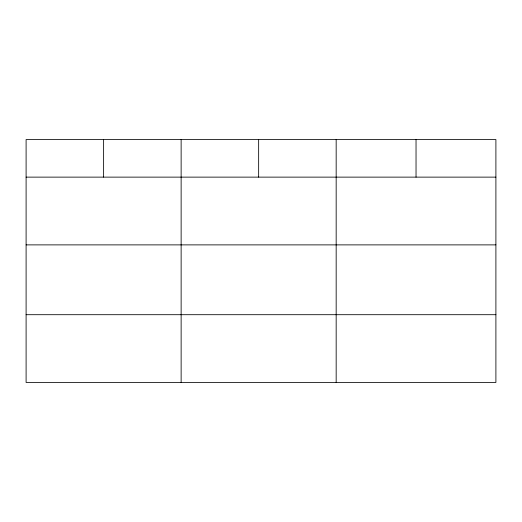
<?xml version="1.0" encoding="UTF-8"?>
<svg xmlns="http://www.w3.org/2000/svg" width="522" height="522" viewBox="0 0 522 522"><rect width="100%" height="100%" fill="white"/><g stroke="black" fill="none" stroke-linecap="round" stroke-linejoin="round"><path stroke-width="0.78" d="M495.9 244.883L495.9 139.544L26.1 139.544L26.1 382.456L495.9 382.456L495.9 244.883L26.1 244.883M26.1 177.128L495.9 177.128M26.1 314.701L495.9 314.701M416.034 139.544L416.034 177.128M336.168 139.544L336.168 382.456M258.651 139.544L258.651 177.128M181.134 139.544L181.134 382.456M103.617 139.544L103.617 177.128"/></g></svg>
